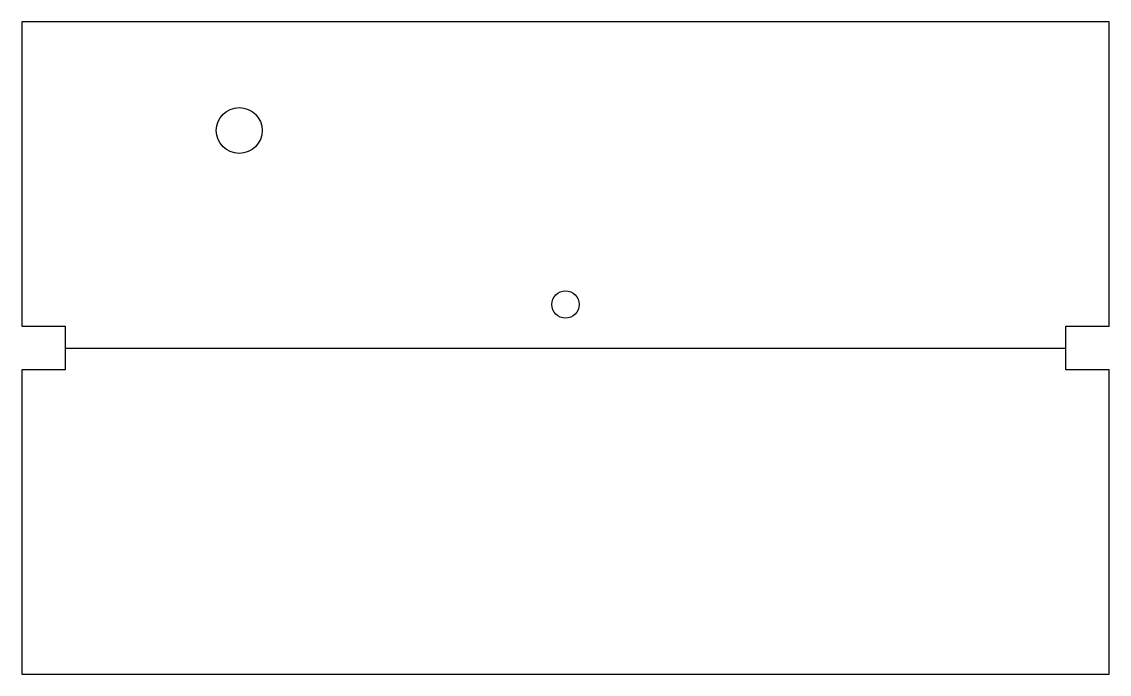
# Model space of a CAD drawing. Header units: millimetres. Extents: x 0 to 100, y 0 to 60.
import ezdxf

# ---------------------------------------------------------------- set-up
doc = ezdxf.new("R2010")
doc.units = ezdxf.units.MM
doc.layers.add('BEND', color=1, linetype='Continuous')

msp = doc.modelspace()

# ---------------------------------------------------------------- linework, layer by layer
msp.add_lwpolyline([(0, 0), (100, 0), (100, 28), (96, 28), (96, 32), (100, 32), (100, 60), (0, 60), (0, 32), (4, 32), (4, 28), (0, 28)], close=True)
for centre, radius in [((20, 50), 2.11), ((50, 34), 1.25)]:
    msp.add_circle(centre, radius)
at = {"layer": 'BEND'}
msp.add_line((4, 30), (96, 30), dxfattribs=at)

doc.saveas('drawing.dxf')
